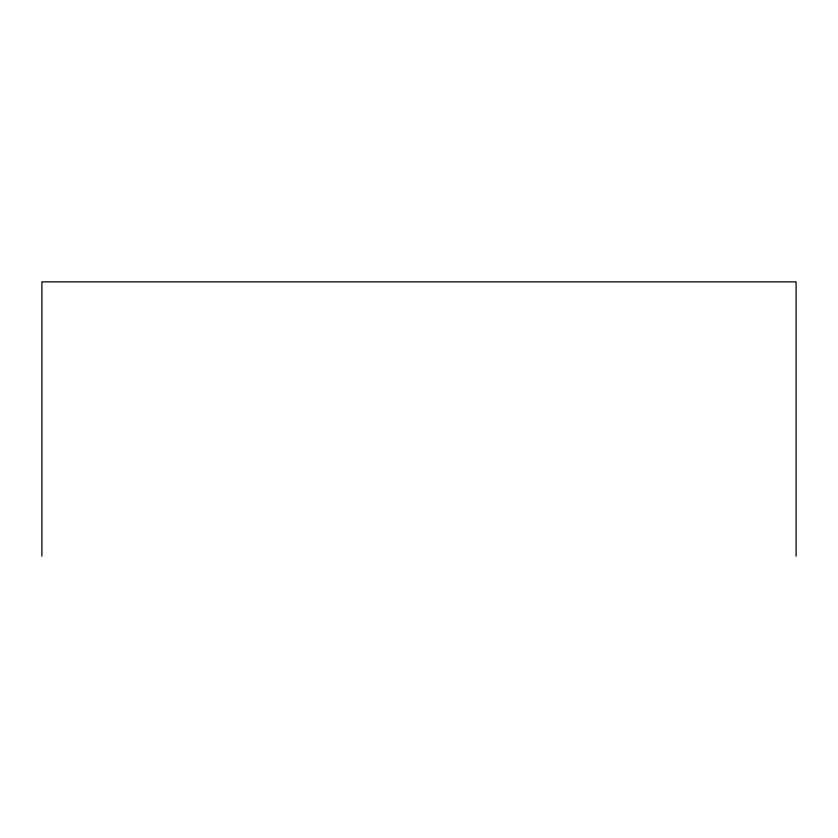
<?xml version="1.0" encoding="UTF-8"?>
<svg xmlns="http://www.w3.org/2000/svg" width="838" height="838" viewBox="0 0 838 838"><rect width="100%" height="100%" fill="white"/><g stroke="black" fill="none" stroke-linecap="round" stroke-linejoin="round"><path stroke-width="1.26" d="M796.1 556.149L796.1 281.851L41.9 281.851L41.9 556.149"/></g></svg>
